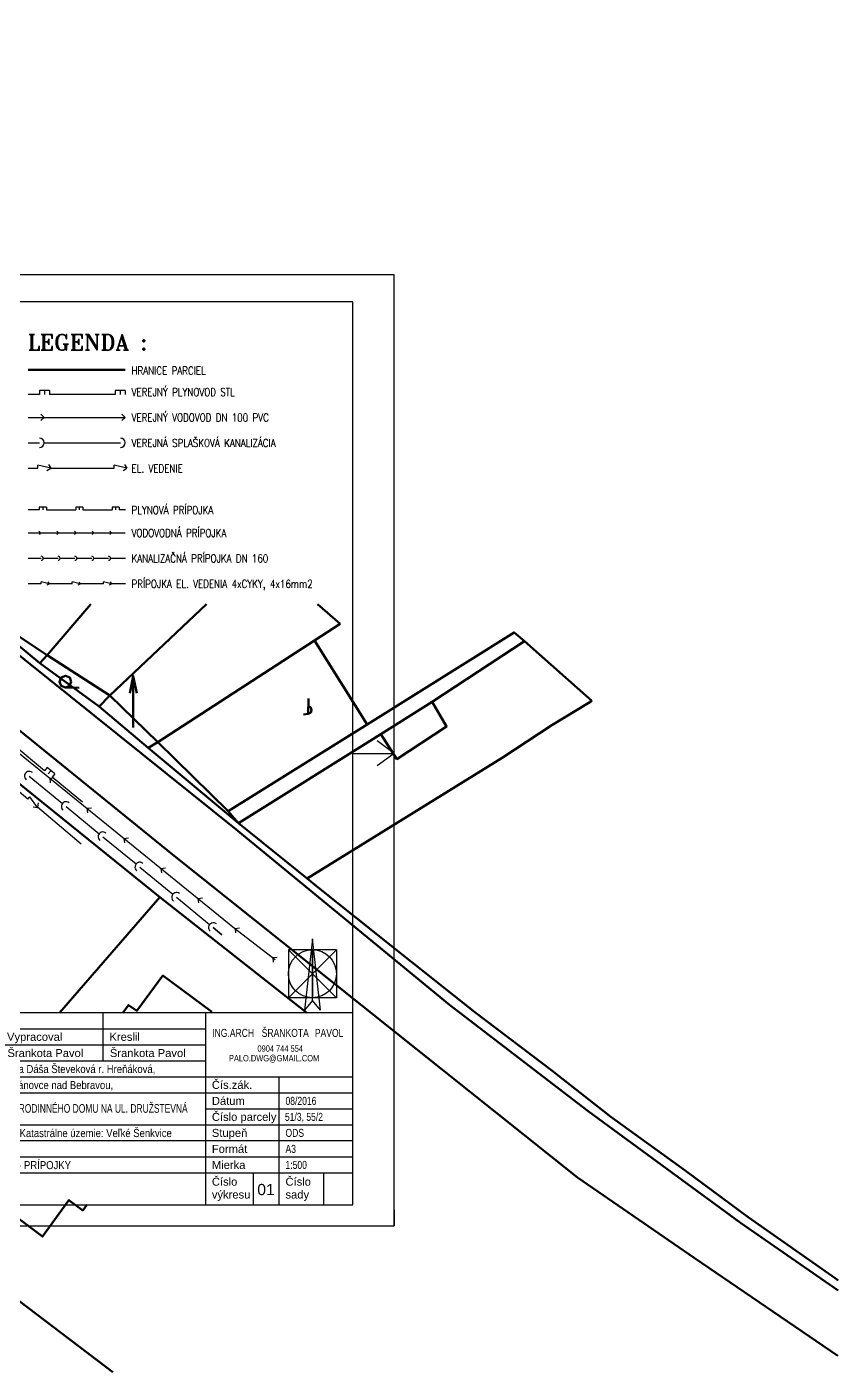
# Model space of a CAD drawing. Header units: millimetres. Extents: x 462666 to 1244237, y 2328025 to 3795663.
# Drawn here: x 698865 to 825598, y 3585608 to 3795663 of the extents above; entities that cross this region are included whole.
import ezdxf
from ezdxf.enums import TextEntityAlignment as Align

# ---------------------------------------------------------------- set-up
doc = ezdxf.new("R2010")
doc.units = ezdxf.units.MM
for name, color, linetype in [('KOTY', 96, 'Continuous'), ('LEGENDA', 3, 'Continuous'), ('MUR-POH', 64, 'Continuous'), ('MUR_POH', 64, 'Continuous'), ('PLO_LIN', 6, 'Continuous'), ('POP', 7, 'Continuous'), ('POP_100', 8, 'Continuous'), ('RAM_100', 160, 'Continuous'), ('ROZPISKA100', 7, 'Continuous'), ('SO10-PRIPOJKA-VODOVOD', 5, 'Continuous'), ('SO11-PRIPOJKA-SPLASK-KANAL', 25, 'Continuous'), ('SO12-PRIPOJKA-PLYN', 11, 'Continuous'), ('SO13-PRIPOJKA-ELEKTRO-NN', 20, 'Continuous')]:
    doc.layers.add(name, color=color, linetype=linetype)
doc.layers.add('P', color=250, linetype='Continuous', lineweight=100)
doc.styles.add('ARIAL', font='arial.ttf', dxfattribs={"height": 250})
doc.styles.add('ROMANS', font='arial.ttf', dxfattribs={"width": 0.85})
doc.styles.add('ROMANT', font='romant', dxfattribs={"height": 3})
doc.styles.add('TAB', font='SIMPLEX', dxfattribs={"width": 0.8})

# ---------------------------------------------------------------- blocks, each defined once
blk = doc.blocks.new('Z_RAM_A_3_hp 1220')
at = {"layer": 'POP', "linetype": 'Continuous'}
blk.add_lwpolyline([(-288.5, -408), (-6.5, -408), (-6.5, -13), (-288.5, -13)], close=True, dxfattribs=at)
at = {"layer": 'RAM_100', "linetype": 'Continuous'}
for p, q in [((-147.5, 0), (-151.4, -5.38)), ((-147.5, -13), (-147.5, 0)), ((-147.5, 0), (-143.6, -5.38))]:
    blk.add_line(p, q, dxfattribs=at)
for points in [[(-297, -420), (0, -420), (0, 0), (-297, 0)], [(-288.5, -13), (-288.5, -408), (-6.5, -408), (-6.5, -13)]]:
    blk.add_lwpolyline(points, close=True, dxfattribs=at)
blk.add_text('rkmk 1:1 A3  hp1220c/aug 2008', height=3.2, rotation=90, dxfattribs=at).set_placement((-292.52, -406.58))

msp = doc.modelspace()

# ---------------------------------------------------------------- linework, layer by layer
at = {"layer": 'KOTY'}
msp.add_line((756264.4, 3610960.4), (756264.4, 3608460.4), dxfattribs=at)
at = {"layer": 'MUR-POH', "ltscale": 0.01}
for p, q in [((743464.1, 3653253.8), (742214.1, 3642102.7)), ((744714.1, 3642102.7), (743464.1, 3653253.8)), ((747214.1, 3651562.1), (739714.1, 3651562.1)), ((739714.1, 3651562.1), (739714.1, 3644062.1)), ((739714.1, 3651562.1), (747214.1, 3644062.1)), ((747214.1, 3651562.1), (739714.1, 3644062.1)), ((743464.1, 3643648.9), (743464.1, 3651562.1)), ((743464.1, 3651562.1), (743464.1, 3644062.1)), ((747214.1, 3651562.1), (747214.1, 3644062.1)), ((747214.1, 3644062.1), (739714.1, 3644062.1)), ((743464.1, 3643648.9), (742214.1, 3642102.7)), ((744714.1, 3642102.7), (743464.1, 3643648.9))]:
    msp.add_line(p, q, dxfattribs=at)
msp.add_circle((743464.1, 3647812.1), 3750, dxfattribs=at)
at = {"layer": 'P', "color": 252, "linetype": 'Continuous'}
for points in [[(742574.3, 3641710.4), (719611.2, 3659743.2), (686314.7, 3686606.2), (679098.8, 3692386.8), (667894.9, 3701422.2), (636082.2, 3727050.7), (624508.6, 3736701.8), (598265.3, 3758920.1), (589715, 3766064.8), (573119, 3780873.3), (556578.7, 3795662.9)], [(699079.4, 3742124), (714219.3, 3742124)], [(708875.5, 3705500.8), (702030.5, 3697540.6), (688462.9, 3706585.8), (695601.5, 3714967.2)], [(688462.9, 3706585.8), (700908.7, 3696298.3), (710167.7, 3689522.9), (717827.7, 3683107.7), (731905.1, 3671324.6), (742663.9, 3662663.2), (744351.8, 3661279), (755723.2, 3652243), (768819.8, 3641822.5), (781083.5, 3632522.2), (781881.2, 3631904.7), (790099.6, 3625487.2), (801678.3, 3617083.1), (811568, 3609783.9), (825152.2, 3600254.8), (825597.5, 3599936.6)], [(719338.9, 3683994.8), (730293.6, 3673192.3), (731905.1, 3671324.6), (717827.7, 3683107.7), (710167.7, 3689522.9), (700908.7, 3696298.3), (688462.9, 3706585.8), (702030.5, 3697540.6), (711812.7, 3691265.6), (719338.9, 3683994.8)], [(726903.6, 3705500.8), (711812.7, 3691265.6), (702030.5, 3697540.6), (708875.5, 3705500.8)], [(747815.8, 3702470), (743822.2, 3699862.3), (719338.9, 3683994.8), (711812.7, 3691265.6), (726903.6, 3705500.8)], [(744252.8, 3705500.8), (747815.8, 3702470)], [(719338.9, 3683994.8), (743822.2, 3699862.3), (752012.9, 3686726.2), (730293.6, 3673192.3), (719338.9, 3683994.8)], [(754184.1, 3685209.8), (731905.1, 3671324.6), (730293.6, 3673192.3), (752012.9, 3686726.2), (774982.6, 3701111.1), (776596, 3699727.2), (762189.3, 3690294.9), (754184.1, 3685209.8)], [(787129, 3690452.6), (786550.5, 3690082.8), (780859.8, 3686607.3), (773096.5, 3681521.3), (742663.9, 3662663.2), (731905.1, 3671324.6), (754184.1, 3685209.8), (756662, 3681328.4), (764425.3, 3686414.5), (762189.3, 3690294.9), (776596, 3699727.2), (787129, 3690452.6)], [(705791.5, 3693412.1), (705552.3, 3694064.4), (704883.4, 3694346.4), (704212.3, 3694070), (703949, 3693419.7), (704206.9, 3692767.2), (704875.7, 3692485.3), (705546.9, 3692761.7), (705791.5, 3693412.1)], [(714940.9, 3691624.9), (715491.6, 3694302.6)], [(715458.6, 3686281.3), (715491.6, 3694302.6), (716020.3, 3691620.4)], [(704875.7, 3692485.3), (707053.2, 3692476.3)], [(742825.3, 3688271.6), (742835.6, 3690765.5)], [(742825.7, 3688383.3), (743198.8, 3688586.5), (743330.7, 3688976.8), (743202, 3689368.1), (742830.6, 3689574.4)], [(662764.4, 3623447.7), (656037.4, 3628664), (649319.8, 3633437.5), (653653.5, 3641794.7), (658240.9, 3648513), (668741.4, 3662967.9), (686314.7, 3686606.2), (719611.2, 3659743.2), (703968.7, 3641710.4)], [(742080.8, 3688274.7), (742825.7, 3688383.3)], [(703968.7, 3641710.4), (719611.2, 3659743.2), (742574.3, 3641710.4)], [(713842.7, 3641710.4), (714740.1, 3642920.1), (716039.3, 3642040.1), (720119.1, 3647513.6), (727782.2, 3641861.4)], [(727782.2, 3641861.4), (727671.6, 3641710.4)], [(712307.8, 3585607.6), (697743.5, 3596648.3), (695758.3, 3598163.9), (681824.7, 3608699.5), (683514, 3611710.4)], [(708226.2, 3611710.4), (707591.5, 3610845.3), (705420.7, 3612473.4), (701284.1, 3606758.2), (694683.4, 3611710.4)]]:
    msp.add_lwpolyline(points, dxfattribs=at)
at = {"layer": 'P', "color": 1, "linetype": 'Continuous'}
for points in [[(567931.4, 3795616.2), (593364.2, 3770925.9), (622502.6, 3746704.3), (721889.9, 3666247.8), (784886.6, 3616017), (803129.7, 3603453.7), (825549, 3588155.9)], [(825591, 3598354.7), (810336.2, 3608932.9), (786548.5, 3626376.6), (764878.9, 3642955.4), (731584.6, 3670320.9), (676305.8, 3714638.7), (633418.4, 3749041.5), (596530, 3780404.6), (580531, 3795564.2)], [(702030.5, 3697540.6), (700908.7, 3696298.3)], [(711812.7, 3691265.6), (710167.7, 3689522.9)], [(719338.9, 3683994.8), (717827.7, 3683107.7)]]:
    msp.add_lwpolyline(points, dxfattribs=at)
at = {"layer": 'PLO_LIN', "color": 6, "linetype": 'Continuous', "ltscale": 250}
for points in [[(700835, 3738269.1), (699079.4, 3738269.1)], [(712676.8, 3738269.1), (702377.5, 3738269.1)], [(701618, 3679508.2), (696880.7, 3683439.2)]]:
    msp.add_lwpolyline(points, dxfattribs=at)
at = {"layer": 'PLO_LIN', "color": 6}
for points in [[(702377.5, 3738897.6), (700835, 3738897.6)], [(700835, 3738897.6), (700835, 3738269.1)], [(701606.2, 3738897.6), (701606.2, 3738269.1)], [(702377.5, 3738897.6), (702377.5, 3738269.1)], [(712676.8, 3738897.6), (712676.8, 3738269.1)], [(714219.3, 3738897.6), (712676.8, 3738897.6)], [(713448, 3738897.6), (713448, 3738269.1)], [(714219.3, 3738897.6), (714219.3, 3738269.1)], [(714219.3, 3738269.1), (714219.3, 3738269.1)], [(702019.3, 3679991.8), (701618, 3679508.2)], [(703206.4, 3679006.8), (702019.3, 3679991.8)], [(702612.9, 3679499.3), (702211.5, 3679015.7)], [(703206.4, 3679006.8), (702805, 3678523.1)], [(707542.4, 3674592.1), (702805, 3678523.1)]]:
    msp.add_lwpolyline(points, dxfattribs=at)
at = {"layer": 'POP_100'}
msp.add_line((749764.4, 3611710.4), (749764.4, 3752710.4), dxfattribs=at)
at = {"layer": 'ROZPISKA100', "color": 2}
for p, q in [((749764.4, 3641710.4), (662764.4, 3641710.4)), ((726764.4, 3641710.4), (726764.4, 3611710.4)), ((749764.4, 3611710.4), (749764.4, 3641710.4)), ((662764.4, 3631710.4), (749764.4, 3631710.4)), ((749764.4, 3621710.4), (662764.4, 3621710.4)), ((662764.4, 3611710.4), (749764.4, 3611710.4))]:
    msp.add_line(p, q, dxfattribs=at)
at = {"layer": 'ROZPISKA100'}
for p, q in [((710764.4, 3634210.4), (710764.4, 3641710.4)), ((662764.4, 3639210.4), (726764.4, 3639210.4)), ((662764.4, 3636710.4), (726764.4, 3636710.4)), ((662764.4, 3634210.4), (726764.4, 3634210.4)), ((738264.4, 3611710.4), (738264.4, 3631710.4)), ((662764.4, 3629210.4), (749764.4, 3629210.4)), ((726764.4, 3626710.4), (749764.4, 3626710.4)), ((662764.4, 3624210.4), (749764.4, 3624210.4)), ((662764.4, 3619210.4), (749764.4, 3619210.4)), ((662764.4, 3616710.4), (749764.4, 3616710.4)), ((734264.4, 3611710.4), (734264.4, 3616710.4)), ((745264.4, 3611710.4), (745264.4, 3616710.4))]:
    msp.add_line(p, q, dxfattribs=at)
at = {"layer": 'SO10-PRIPOJKA-VODOVOD'}
for p, q in [((701561.3, 3734690.5), (701065, 3735186.8)), ((714219.3, 3734690.5), (713722.9, 3735186.8)), ((699079.4, 3734690.5), (714219.3, 3734690.5)), ((701561.3, 3734690.5), (701065, 3734194.1)), ((714219.3, 3734690.5), (713722.9, 3734194.1)), ((702452, 3678327.4), (703150.1, 3678400.7)), ((702452, 3678327.4), (702525.2, 3677629.3)), ((708237.6, 3673640.9), (708935.8, 3673714.2)), ((708237.6, 3673640.9), (708310.9, 3672942.8)), ((714023.3, 3668954.4), (714721.4, 3669027.7)), ((714023.3, 3668954.4), (714096.5, 3668256.2)), ((719808.9, 3664267.9), (720507.1, 3664341.2)), ((719808.9, 3664267.9), (719882.2, 3663569.7)), ((725594.6, 3659581.4), (726292.7, 3659654.7)), ((725594.6, 3659581.4), (725667.9, 3658883.2)), ((731380.2, 3654894.9), (732078.4, 3654968.2)), ((731380.2, 3654894.9), (731453.5, 3654196.7)), ((737264.3, 3650332.7), (737962.5, 3650405.9)), ((737264.3, 3650332.7), (737337.6, 3649634.5))]:
    msp.add_line(p, q, dxfattribs=at)
at = {"layer": 'SO10-PRIPOJKA-VODOVOD', "color": 3}
for p, q in [((699079.4, 3716659.6), (714219.3, 3716659.6)), ((701017.2, 3716666.9), (700754.9, 3716922)), ((701017.2, 3716666.9), (700762.2, 3716404.7)), ((703786, 3716666.9), (703523.7, 3716922)), ((703786, 3716666.9), (703531, 3716404.7)), ((706554.7, 3716666.9), (706292.4, 3716922)), ((706554.7, 3716666.9), (706299.7, 3716404.7)), ((709323.5, 3716666.9), (709061.2, 3716922)), ((709323.5, 3716666.9), (709068.5, 3716404.7)), ((712099.3, 3716674.3), (711837.1, 3716929.3)), ((712099.3, 3716674.3), (711844.3, 3716412))]:
    msp.add_line(p, q, dxfattribs=at)
at = {"layer": 'SO10-PRIPOJKA-VODOVOD'}
for points in [[(605968.4, 3758060.3), (614443.5, 3751233.7), (654418.3, 3717713.4), (674636.2, 3701420.9), (685150.6, 3692341.9), (731324.6, 3654939.9)], [(731324.6, 3654939.9), (737649.4, 3650033.9)]]:
    msp.add_lwpolyline(points, dxfattribs=at)
at = {"layer": 'SO11-PRIPOJKA-SPLASK-KANAL'}
for p, q in [((699079.4, 3730719.3), (700816.8, 3730719.3)), ((701561.3, 3730719.3), (713474.7, 3730719.3)), ((729330, 3653907.3), (727988.6, 3655011.4))]:
    msp.add_line(p, q, dxfattribs=at)
at = {"layer": 'SO11-PRIPOJKA-SPLASK-KANAL', "color": 3}
for p, q in [((699079.4, 3712688.5), (700816.8, 3712688.5)), ((706965.8, 3712684), (708703.2, 3712684))]:
    msp.add_line(p, q, dxfattribs=at)
at = {"layer": 'SO11-PRIPOJKA-SPLASK-KANAL', "color": 3, "flags": 128}
for points in [[(699079.4, 3712688.5), (701108.1, 3712688.5)], [(701416.9, 3712688.5), (703736.9, 3712688.5)], [(704045.7, 3712688.5), (706365.6, 3712688.5)], [(706674.5, 3712684), (708994.5, 3712684)], [(709303.3, 3712684), (711623.3, 3712684)], [(711932.1, 3712684), (714252.1, 3712684)]]:
    msp.add_lwpolyline(points, dxfattribs=at)
at = {"layer": 'SO11-PRIPOJKA-SPLASK-KANAL', "flags": 128}
for points in [[(699245.2, 3678672.2), (704419, 3674413.2)], [(704993.8, 3673940), (710167.7, 3669681.1)], [(710742.5, 3669207.9), (715916.4, 3664948.9)], [(716491.2, 3664475.7), (721665.1, 3660216.8)], [(722239.9, 3659743.6), (727413.7, 3655484.7)], [(727988.6, 3655011.4), (729330, 3653907.3)]]:
    msp.add_lwpolyline(points, dxfattribs=at)
at = {"layer": 'SO11-PRIPOJKA-SPLASK-KANAL'}
for centre, start, end in [((700816.8, 3730719.3), 270, 90), ((713474.7, 3730719.3), 270, 90), ((699245.2, 3678672.2), 50.539848, 230.539848), ((704993.8, 3673940), 50.539848, 230.539848), ((710742.5, 3669207.9), 50.539848, 230.539848), ((716491.2, 3664475.7), 50.539848, 230.539848), ((722239.9, 3659743.6), 50.539848, 230.539848), ((727988.6, 3655011.4), 50.539848, 230.539848)]:
    msp.add_arc(centre, 744.6, start, end, dxfattribs=at)
at = {"layer": 'SO11-PRIPOJKA-SPLASK-KANAL', "color": 3}
for centre in [(701109.2, 3712687.7), (703738, 3712687.7), (706364.7, 3712684.2), (708995.6, 3712683.2), (711624.4, 3712683.2)]:
    msp.add_arc(centre, 309.8, 270.80478, 90.80478, dxfattribs=at)
at = {"layer": 'SO12-PRIPOJKA-PLYN', "color": 3, "linetype": 'Continuous', "ltscale": 250}
for points in [[(700805.1, 3720238.3), (699079.4, 3720238.3)], [(700805.1, 3720693.2), (700805.1, 3720238.3)], [(701921.7, 3720693.2), (700805.1, 3720693.2)], [(701363.4, 3720693.2), (701363.4, 3720238.3)], [(701921.7, 3720693.2), (701921.7, 3720238.3)], [(701921.7, 3720238.3), (706489.7, 3720238.3)], [(706489.7, 3720693.2), (706489.7, 3720238.3)], [(707606.4, 3720693.2), (706489.7, 3720693.2)], [(707048, 3720693.2), (707048, 3720238.3)], [(707606.4, 3720693.2), (707606.4, 3720238.3)], [(707606.4, 3720238.3), (712174.3, 3720238.3)], [(713291, 3720693.2), (712174.3, 3720693.2)], [(712174.3, 3720693.2), (712174.3, 3720238.3)], [(712732.7, 3720693.2), (712732.7, 3720238.3)], [(713291, 3720693.2), (713291, 3720238.3)], [(714262.1, 3720238.3), (713291, 3720238.3)]]:
    msp.add_lwpolyline(points, dxfattribs=at)
at = {"layer": 'SO13-PRIPOJKA-ELEKTRO-NN'}
for p, q in [((699079.4, 3726748.2), (700599.4, 3726748.2)), ((702585, 3726748.2), (700599.4, 3727244.6)), ((700599.4, 3726748.2), (700599.4, 3727244.6)), ((701983, 3726387), (702585, 3726748.2)), ((702223.8, 3727350.2), (702585, 3726748.2)), ((702585, 3726748.2), (712512.8, 3726748.2)), ((714498.3, 3726748.2), (712512.8, 3727244.6)), ((712512.8, 3726748.2), (712512.8, 3727244.6)), ((713896.4, 3726387), (714498.3, 3726748.2)), ((714137.2, 3727350.2), (714498.3, 3726748.2)), ((699005.8, 3675060.8), (699325.2, 3675440.8)), ((700525.9, 3673783.3), (699325.2, 3675440.8)), ((699832.6, 3673894.1), (700525.9, 3673783.3)), ((700636.6, 3674476.5), (700525.9, 3673783.3))]:
    msp.add_line(p, q, dxfattribs=at)
at = {"layer": 'SO13-PRIPOJKA-ELEKTRO-NN', "color": 3}
for p, q in [((702326.6, 3708717.4), (701083.2, 3709028.3)), ((701083.2, 3708717.4), (701083.2, 3709028.3)), ((702021.2, 3708534.1), (702326.6, 3708717.4)), ((702143.4, 3709022.9), (702326.6, 3708717.4)), ((705952.7, 3708717.4), (705952.7, 3709028.3)), ((707196.1, 3708717.4), (705952.7, 3709028.3)), ((706890.6, 3708534.1), (707196.1, 3708717.4)), ((707012.8, 3709022.9), (707196.1, 3708717.4)), ((712065.6, 3708717.4), (710822.1, 3709028.3)), ((710822.1, 3708717.4), (710822.1, 3709028.3)), ((711760.1, 3708534.1), (712065.6, 3708717.4)), ((711882.3, 3709022.9), (712065.6, 3708717.4))]:
    msp.add_line(p, q, dxfattribs=at)
at = {"layer": 'SO13-PRIPOJKA-ELEKTRO-NN', "color": 3, "flags": 128}
for points in [[(701083.2, 3708717.4), (699079.4, 3708717.4)], [(705952.7, 3708717.4), (702326.6, 3708717.4)], [(710822.1, 3708717.4), (707196.1, 3708717.4)], [(714262.1, 3708717.4), (712065.6, 3708717.4)]]:
    msp.add_lwpolyline(points, dxfattribs=at)
at = {"layer": 'SO13-PRIPOJKA-ELEKTRO-NN', "flags": 128}
for points in [[(699009.2, 3675064.8), (693154.3, 3679979.8)], [(707344.2, 3668067.8), (700510.6, 3673804.3)]]:
    msp.add_lwpolyline(points, dxfattribs=at)

# ---------------------------------------------------------------- block references
at = {"layer": 'MUR_POH', "ltscale": 0.3, "xscale": 500, "yscale": 500, "zscale": 500, "rotation": 270.0000000000635}
msp.add_blockref('Z_RAM_A_3_hp 1220', (756264.4, 3608460.4), dxfattribs=at)

# ---------------------------------------------------------------- texts
at = {"layer": 'LEGENDA', "color": 2, "style": 'ROMANT'}
msp.add_text('LEGENDA :', height=2481.95, dxfattribs=at).set_placement((698982.3, 3745165.6))
at = {"layer": 'P', "color": 252, "linetype": 'Continuous', "style": 'TAB', "width": 0.8}
msp.add_text('HRANICE PARCIEL', height=1240.975, dxfattribs=at).set_placement((715218.6, 3741373.4))
at = {"layer": 'PLO_LIN', "color": 6, "linetype": 'Continuous', "ltscale": 250, "style": 'TAB', "width": 0.8}
msp.add_text('VEREJNÝ PLYNOVOD STL', height=1240.975, dxfattribs=at).set_placement((715218.6, 3738009.2))
at = {"layer": 'PLO_LIN', "color": 3, "linetype": 'Continuous', "ltscale": 250, "style": 'TAB', "width": 0.8}
msp.add_text('PLYNOVÁ PRÍPOJKA', height=1240.975, dxfattribs=at).set_placement((715218.6, 3719585.8))
at = {"layer": 'ROZPISKA100'}
for s, height, style, p in [('Vypracoval', 1250, 'ARIAL', (695764.4, 3637335.4)), ('Kreslil', 1250, 'ARIAL', (711764.4, 3637335.4)), ('Šrankota Pavol', 1250, 'ROMANS', (695829.3, 3634803.1)), ('Šrankota Pavol', 1250, 'ROMANS', (711829.3, 3634803.1)), ('Čís.zák.', 1250, 'ARIAL', (727764.4, 3629835.4)), ('Dátum', 1250, 'ARIAL', (727764.4, 3627335.4)), ('Číslo parcely', 1250, 'ARIAL', (727764.4, 3624835.4)), ('Stupeň', 1250, 'ARIAL', (727764.4, 3622335.4)), ('Formát', 1250, 'ARIAL', (727764.4, 3619835.4)), ('Mierka', 1250, 'ARIAL', (727764.4, 3617335.4)), ('Číslo', 1250, 'ARIAL', (727764.4, 3614718.4)), ('Číslo', 1250, 'ARIAL', (739264.4, 3614718.4)), ('výkresu', 1250, 'ARIAL', (727764.4, 3612705.8)), ('01', 1750, 'ROMANS', (734858.5, 3613239.5)), ('sady', 1250, 'ARIAL', (739264.4, 3612705.8))]:
    msp.add_text(s, height=height, dxfattribs=dict(at, style=style)).set_placement(p)
at = {"layer": 'ROZPISKA100', "style": 'ROMANS'}
for s, height, width, p in [('Števek Juraj r. Števek Ing. a Dáša Števeková r. Hreňáková, ', 1250, 0.85, (679829.3, 3632303.1)), ('Radová, 1414/20, 95701 Bánovce nad Bebravou,', 1250, 0.85, (679829.3, 3629803.1)), ('PRÍPOJKY T.I. K VÝSTAVBE RODINNÉHO DOMU NA UL. DRUŽSTEVNÁ', 1350, 0.7, (679829.3, 3626104.5)), ('Parcelné číslo C-KN 55/ 2, Katastrálne územie:^JVeľké Šenkvice', 1250, 0.85, (679829.3, 3622303.1)), ('OHLÁSENIE DROBNEJ STAVBY - PRÍPOJKY', 1250, 0.85, (674829.3, 3617303.1))]:
    msp.add_text(s, height=height, dxfattribs=dict(at, width=width)).set_placement(p)
at = {"layer": 'ROZPISKA100', "width": 0.8}
for tag, p, s in [('ING.ARCH', (727817.6, 3637947.4), 'KRESLIL'), ('ŠRANKOTA', (735550.9, 3637947.4), 'KRESLIL'), ('PAVOL', (743851, 3637947.4), 'KRESLIL'), ('08/2016', (739264.4, 3627335.4), 'DÁTUM'), ('51/3, 55/2', (739175.7, 3624835.4), 'ARCH.ČÍSLO'), ('ODS', (739264.4, 3622335.4), 'STUPEŇ'), ('A3', (739264.4, 3619835.4), 'FORMÁT'), ('1:500', (739264.4, 3617335.4), 'MIERKA')]:
    msp.add_attdef(tag, p, s, height=1250, dxfattribs=at)
for tag, p in [('0904 744 554', (738442.7, 3636125.1)), ('PALO.DWG@GMAIL.COM', (737482.1, 3634624))]:
    msp.add_attdef(tag, text='KRESLIL', height=1000, dxfattribs=at).set_placement(p, align=Align.MIDDLE_CENTER)
at = {"layer": 'SO10-PRIPOJKA-VODOVOD', "style": 'TAB', "width": 0.8}
msp.add_text('VEREJNÝ VODOVOD DN 100 PVC', height=1240.975, dxfattribs=at).set_placement((715218.6, 3734038))
at = {"layer": 'SO10-PRIPOJKA-VODOVOD', "color": 3, "style": 'TAB', "width": 0.8}
msp.add_text('VODOVODNÁ PRÍPOJKA', height=1240.975, dxfattribs=at).set_placement((715218.6, 3716007.2))
at = {"layer": 'SO11-PRIPOJKA-SPLASK-KANAL', "style": 'TAB', "width": 0.8}
msp.add_text('VEREJNÁ SPLAŠKOVÁ KANALIZÁCIA', height=1240.975, dxfattribs=at).set_placement((715218.6, 3730066.9))
at = {"layer": 'SO11-PRIPOJKA-SPLASK-KANAL', "color": 3, "style": 'TAB', "width": 0.8}
msp.add_text('KANALIZAČNÁ PRÍPOJKA DN 160', height=1240.975, dxfattribs=at).set_placement((715218.6, 3712036.1))
at = {"layer": 'SO13-PRIPOJKA-ELEKTRO-NN', "style": 'TAB', "width": 0.8}
msp.add_text('EL. VEDENIE', height=1240.975, dxfattribs=at).set_placement((715218.6, 3726095.8))
at = {"layer": 'SO13-PRIPOJKA-ELEKTRO-NN', "color": 3, "style": 'TAB', "width": 0.8}
msp.add_text('PRÍPOJKA EL. VEDENIA 4xCYKY, 4x16mm2', height=1240.975, dxfattribs=at).set_placement((715218.6, 3708065))

doc.saveas('drawing.dxf')
